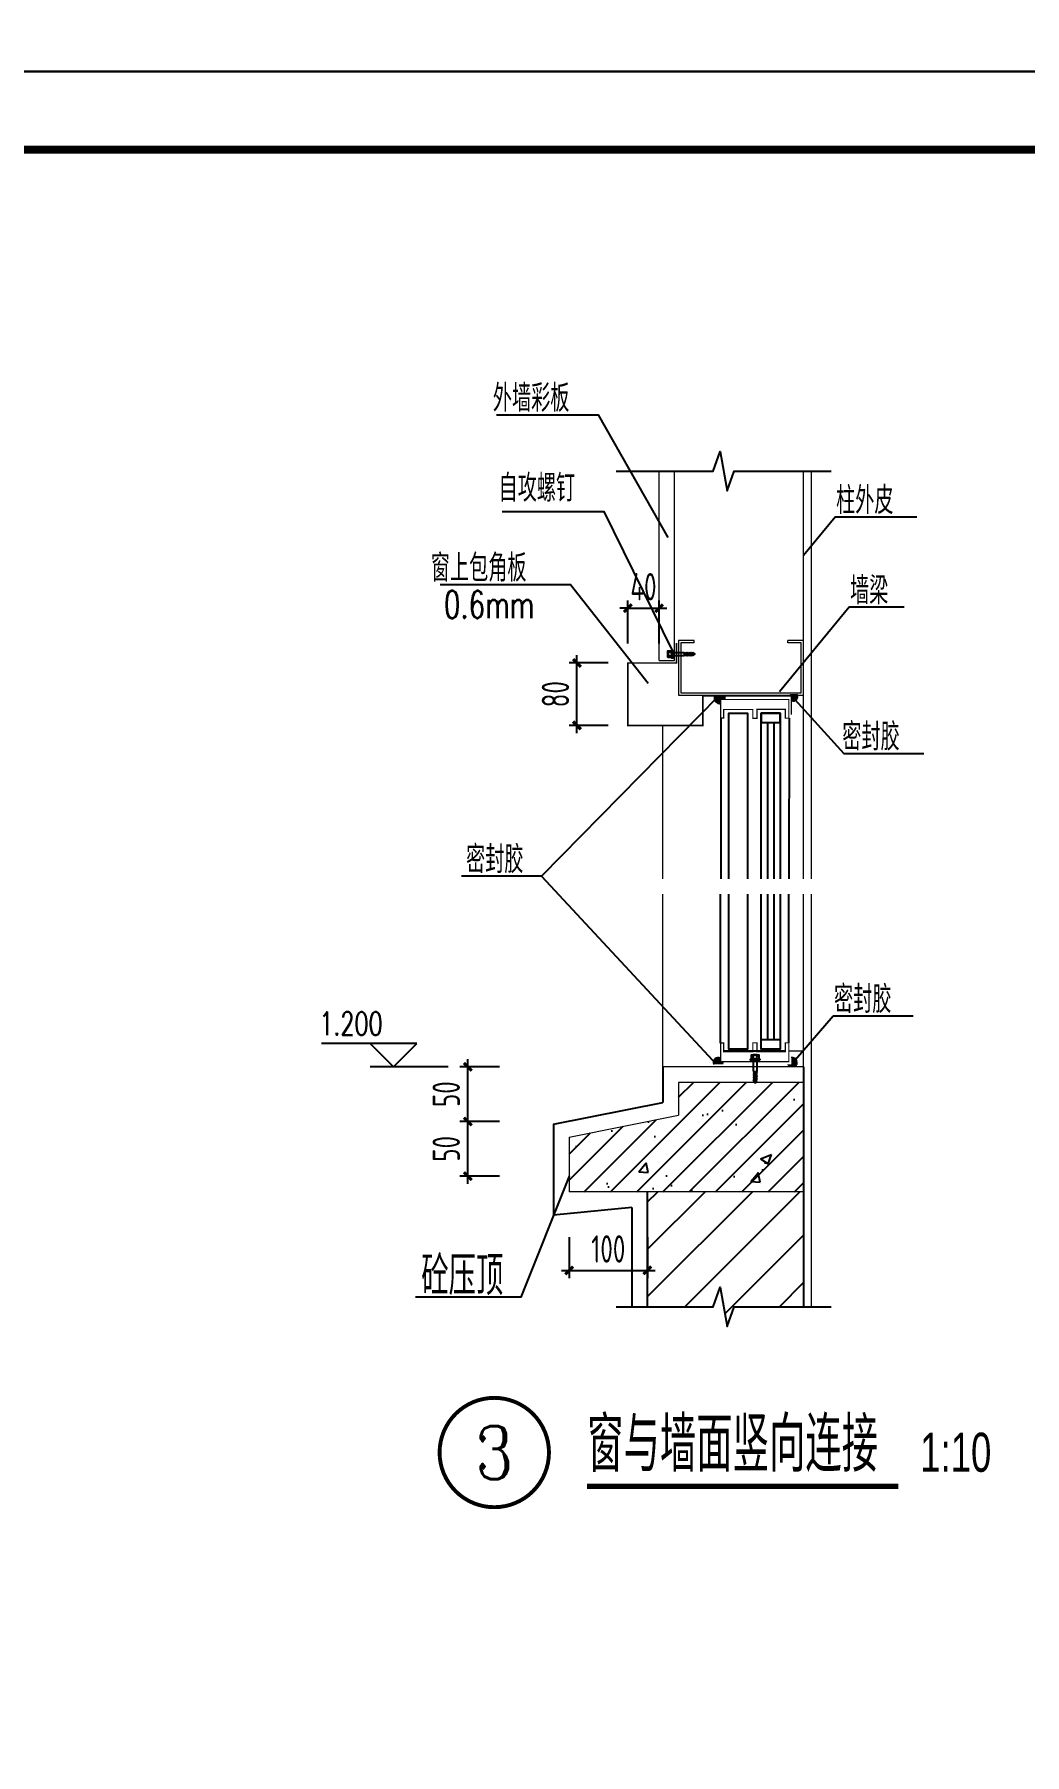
# Model space of a CAD drawing. Extents: x 39560 to 217760, y -140239 to 277665.
# Drawn here: x 73137 to 85811, y -119789 to -97764 of the extents above; entities that cross this region are included whole.
import ezdxf
from ezdxf.enums import TextEntityAlignment as Align

# ---------------------------------------------------------------- set-up
doc = ezdxf.new("R2010")
doc.units = 0
doc.header["$LTSCALE"] = 1000
doc.header["$MEASUREMENT"] = 0
for name, color, linetype in [('0-kx', 4, 'Continuous'), ('2', 2, 'Continuous'), ('DIM_ELEV', 3, 'Continuous'), ('DIM_IDEN', 3, 'Continuous'), ('DIM_SYMB', 3, 'Continuous'), ('PUB_DIM', 3, 'Continuous'), ('PUB_TEXT', 7, 'Continuous'), ('PUB_TITLE', 4, 'Continuous'), ('WALL', 11, 'Continuous'), ('图框(锁住)', 7, 'Continuous'), ('砖墙', 4, 'Continuous')]:
    doc.layers.add(name, color=color, linetype=linetype)
doc.layers.add('檩条', color=200, linetype='Continuous', lineweight=5)
doc.styles.add('_TCH_DIM', font='SIMPLEX', dxfattribs={"bigfont": 'GBCBIG'})
doc.styles.add('_TCH_LABEL', font='COMPLEX', dxfattribs={"bigfont": 'GBCBIG'})
doc.styles.add('HZTXT', font='ROMANS.shx', dxfattribs={"width": 0.6, "bigfont": 'HZTXT.shx'})
doc.styles.add('TSSD_DIMENSION', font='Tssdeng.shx', dxfattribs={"width": 0.7, "bigfont": 'hztxt.shx'})
doc.styles.add('天和', font='天和字符.shx', dxfattribs={"width": 0.7, "bigfont": '天和汉字.shx'})
doc.dimstyles.new('TSSD_10_100', dxfattribs={"dimtxt": 300, "dimasz": 100, "dimexe": 100, "dimexo": 250, "dimgap": 100, "dimtad": 1, "dimdec": 0, "dimlfac": 0.1, "dimzin": 0, "dimdsep": 46, "dimtxsty": 'TSSD_DIMENSION', "dimblk": 'ARCHTICK', "dimcen": 0, "dimdle": 100, "dimclrt": 7, "dimadec": 0, "dimazin": 0, "dimtfac": 1, "dimtdec": 0, "dimtix": 1, "dimtmove": 2, "dimatfit": 3, "dimldrblk": 'ARCHTICK', "dimfxl": 1, "dimtolj": 1, "dimtzin": 0, "dimarcsym": 0})

# ---------------------------------------------------------------- blocks, each defined once
blk = doc.blocks.new('A$C6A0F2F39')
at = {"layer": '2'}
for p, q in [((0, 12), (42, 12)), ((54, 84), (165, 84)), ((54, 36), (165, 36)), ((286, 60), (261, 84)), ((286, 60), (261, 36))]:
    blk.add_line(p, q, dxfattribs=at)
at = {"layer": '2', "color": 1}
for p, q in [((171, 78), (171, 42)), ((177, 84), (177, 36)), ((183, 78), (183, 42)), ((189, 84), (189, 36)), ((195, 78), (195, 42)), ((201, 84), (201, 36)), ((207, 78), (207, 42)), ((213, 84), (213, 36)), ((219, 78), (219, 42)), ((225, 84), (225, 36)), ((231, 78), (231, 42)), ((237, 84), (237, 36)), ((243, 78), (243, 42)), ((249, 84), (249, 36)), ((255, 78), (255, 42)), ((261, 84), (261, 36)), ((286, 60), (261, 75)), ((286, 60), (261, 66)), ((286, 60), (261, 54)), ((286, 60), (261, 45))]:
    blk.add_line(p, q, dxfattribs=at)
at = {"layer": '2'}
for points in [[(42, 108), (42, 12), (0, 12), (0, 108)], [(0, 84), (0, 36), (42, 36), (42, 84)], [(54, 120), (54, 0), (42, 0), (42, 120)]]:
    blk.add_lwpolyline(points, close=True, dxfattribs=at)
for points in [[(165, 84), (171, 78), (177, 84)], [(165, 36), (171, 42), (177, 36)], [(177, 84), (183, 78), (189, 84)], [(177, 36), (183, 42), (189, 36)], [(189, 84), (195, 78), (201, 84)], [(189, 36), (195, 42), (201, 36)], [(201, 84), (207, 78), (213, 84)], [(201, 36), (207, 42), (213, 36)], [(213, 84), (219, 78), (225, 84)], [(213, 36), (219, 42), (225, 36)], [(225, 84), (231, 78), (237, 84)], [(225, 36), (231, 42), (237, 36)], [(237, 84), (243, 78), (249, 84)], [(237, 36), (243, 42), (249, 36)], [(249, 84), (255, 78), (261, 84)], [(249, 36), (255, 42), (261, 36)]]:
    blk.add_lwpolyline(points, dxfattribs=at)
for centre, start, end in [((18, 102), 180, 270), ((18, 18), 90, 180)]:
    blk.add_arc(centre, 18, start, end, dxfattribs=at)
blk = doc.blocks.new('_ArchTick')
at = {"color": 0, "linetype": 'ByBlock', "const_width": 0.4}
blk.add_lwpolyline([(-0.5, -0.5), (0.5, 0.5)], dxfattribs=at)
blk = doc.blocks.new('*D118')
at = {"layer": 'Defpoints', "color": 0, "transparency": 16777216}
for p in [(81132, -105111), (80732, -105812), (81132, -105812)]:
    blk.add_point(p, dxfattribs=at)
at = {"layer": 'PUB_DIM', "color": 0, "lineweight": -2, "transparency": 16777216}
for p, q in [((80732, -105562), (80732, -105011)), ((81132, -105562), (81132, -105011)), ((80732, -105111), (80632, -105111)), ((80732, -105111), (81132, -105111)), ((81132, -105111), (81232, -105111))]:
    blk.add_line(p, q, dxfattribs=at)
at = {"layer": 'PUB_DIM', "color": 0, "lineweight": -2, "transparency": 16777216, "xscale": 100, "yscale": 100, "zscale": 100}
blk.add_blockref('_ArchTick', (80732, -105111), dxfattribs=at)
at = {"layer": 'PUB_DIM', "color": 0, "lineweight": -2, "transparency": 16777216, "xscale": 100, "yscale": 100, "zscale": 100, "rotation": 180}
blk.add_blockref('_ArchTick', (81132, -105111), dxfattribs=at)
at = {"layer": 'PUB_DIM', "color": 7, "transparency": 16777216, "insert": (80932, -104836), "char_height": 350, "attachment_point": 5, "style": 'TSSD_DIMENSION'}
blk.add_mtext('\\A1;40', dxfattribs=at)
blk = doc.blocks.new('*D119')
at = {"layer": 'Defpoints', "color": 0, "transparency": 16777216}
for p in [(80081, -105812), (80732, -105812), (80732, -106612)]:
    blk.add_point(p, dxfattribs=at)
at = {"layer": 'PUB_DIM', "color": 0, "lineweight": -2, "transparency": 16777216}
for p, q in [((80081, -106712), (80081, -105712)), ((80482, -105812), (79981, -105812)), ((80482, -106612), (79981, -106612))]:
    blk.add_line(p, q, dxfattribs=at)
at = {"layer": 'PUB_DIM', "color": 0, "lineweight": -2, "transparency": 16777216, "xscale": 100, "yscale": 100, "zscale": 100}
for p, rotation in [((80081, -105812), 90), ((80081, -106612), 270)]:
    blk.add_blockref('_ArchTick', p, dxfattribs=dict(at, rotation=rotation))
at = {"layer": 'PUB_DIM', "color": 7, "transparency": 16777216, "insert": (79806, -106212), "char_height": 350, "attachment_point": 5, "rotation": 90, "style": 'TSSD_DIMENSION'}
blk.add_mtext('\\A1;80', dxfattribs=at)
blk = doc.blocks.new('*D120')
at = {"layer": 'Defpoints', "color": 0, "transparency": 16777216}
for p in [(79982, -112916), (80982, -112916), (80982, -113590)]:
    blk.add_point(p, dxfattribs=at)
at = {"layer": 'PUB_DIM', "color": 0, "lineweight": -2, "transparency": 16777216}
for p, q in [((79982, -113166), (79982, -113690)), ((80982, -113166), (80982, -113690)), ((79882, -113590), (81082, -113590))]:
    blk.add_line(p, q, dxfattribs=at)
at = {"layer": 'PUB_DIM', "color": 0, "lineweight": -2, "transparency": 16777216, "xscale": 100, "yscale": 100, "zscale": 100, "rotation": 180}
blk.add_blockref('_ArchTick', (79982, -113590), dxfattribs=at)
at = {"layer": 'PUB_DIM', "color": 0, "lineweight": -2, "transparency": 16777216, "xscale": 100, "yscale": 100, "zscale": 100}
blk.add_blockref('_ArchTick', (80982, -113590), dxfattribs=at)
at = {"layer": 'PUB_DIM', "color": 7, "transparency": 16777216, "insert": (80482, -113315), "char_height": 350, "attachment_point": 5, "style": 'TSSD_DIMENSION'}
blk.add_mtext('\\A1;100', dxfattribs=at)
blk = doc.blocks.new('*D121')
at = {"layer": 'Defpoints', "color": 0, "transparency": 16777216}
for p in [(78683, -111683), (79340, -111683), (79340, -112383)]:
    blk.add_point(p, dxfattribs=at)
at = {"layer": 'PUB_DIM', "color": 0, "lineweight": -2, "transparency": 16777216}
for p, q in [((78683, -112483), (78683, -111583)), ((79090, -111683), (78583, -111683)), ((79090, -112383), (78583, -112383))]:
    blk.add_line(p, q, dxfattribs=at)
at = {"layer": 'PUB_DIM', "color": 0, "lineweight": -2, "transparency": 16777216, "xscale": 100, "yscale": 100, "zscale": 100}
for p, rotation in [((78683, -111683), 90), ((78683, -112383), 270)]:
    blk.add_blockref('_ArchTick', p, dxfattribs=dict(at, rotation=rotation))
at = {"layer": 'PUB_DIM', "color": 7, "transparency": 16777216, "insert": (78408, -112033), "char_height": 350, "attachment_point": 5, "rotation": 90, "style": 'TSSD_DIMENSION'}
blk.add_mtext('\\A1;50', dxfattribs=at)
blk = doc.blocks.new('*D122')
at = {"layer": 'Defpoints', "color": 0, "transparency": 16777216}
for p in [(78683, -110983), (79340, -110983), (79340, -111683)]:
    blk.add_point(p, dxfattribs=at)
at = {"layer": 'PUB_DIM', "color": 0, "lineweight": -2, "transparency": 16777216}
for p, q in [((79090, -110983), (78583, -110983)), ((78683, -111783), (78683, -110883)), ((79090, -111683), (78583, -111683))]:
    blk.add_line(p, q, dxfattribs=at)
at = {"layer": 'PUB_DIM', "color": 0, "lineweight": -2, "transparency": 16777216, "xscale": 100, "yscale": 100, "zscale": 100}
for p, rotation in [((78683, -110983), 90), ((78683, -111683), 270)]:
    blk.add_blockref('_ArchTick', p, dxfattribs=dict(at, rotation=rotation))
at = {"layer": 'PUB_DIM', "color": 7, "transparency": 16777216, "insert": (78408, -111333), "char_height": 350, "attachment_point": 5, "rotation": 90, "style": 'TSSD_DIMENSION'}
blk.add_mtext('\\A1;50', dxfattribs=at)

msp = doc.modelspace()

# ---------------------------------------------------------------- hatches: boundary and pattern name
at = {"linetype": 'ByBlock'}
h = msp.add_hatch(color=256, dxfattribs=at)
edge = h.paths.add_edge_path()
edge.add_line((81981.098, -106235.343), (81844.17, -106235.343))
edge.add_arc((81912.634, -106260.625), 72.983, 159.7315192, 277.9507641)
edge.add_line((81922.729, -106332.907), (81922.729, -106280.099))
edge.add_line((81922.729, -106280.099), (81982.971, -106280.099))
edge.add_arc((81912.634, -106260.625), 72.983, 344.5251631, 380.2684808)
for points in [[(82827.767, -106292.726, 0.547665596), (82905.361, -106243.133, 0.156738644), (82895.13, -106211.298), (82806.301, -106211.298, 0.110024423), (82796.988, -106233.159), (82827.767, -106233.159)], [(81828.769, -110952.624), (81953.252, -110952.624, 0.139347401), (81956.866, -110916.217), (81920.476, -110916.217), (81920.476, -110867.987, 0.685114557)], [(82825.151, -110861.772), (82825.151, -110952.624), (82772.01, -110952.624, 0.14679683), (82795.815, -110982.834), (82872.689, -110982.834, 0.786621295)]]:
    msp.add_hatch(color=256, dxfattribs=at).paths.add_polyline_path(points)
h = msp.add_hatch()
h.set_pattern_fill('ANSI31', color=256, scale=150, style=0)
h.set_pattern_definition([(45, (65796.25, 0), (-168.3798, 168.3798), [])])
h.paths.add_polyline_path([(81381.813, -111602.624), (79981.813, -111882.624), (79981.813, -112582.624), (82981.813, -112582.624), (82981.813, -111182.624), (82368.042, -111182.624), (82361.443, -111191.395), (82354.845, -111182.624), (81381.813, -111182.624)])
h = msp.add_hatch()
h.set_pattern_fill('混凝土', color=256, scale=200, style=0)
h.set_pattern_definition([(50, (65796.3, 0), (1434.52, -125.504), [150, -1650]), (355, (65796.3, 0), (-277.503, 1504.384), [120, -1320]), (100.4514, (65915.8, -10.5), (1157.019, 1378.879), [127.48, -1402.284]), (46.1842, (65796.3, 400), (2134.482, -331.038), [225, -2475]), (96.6356, (65974.1, 372.4), (1869.325, 1948.236), [191.22, -2103.426]), (351.1842, (65796.3, 400), (1869.324, 1948.237), [180, -1980]), (21, (65996.3, 300), (1193.814, -805.238), [150, -1650]), (326, (65996.3, 300), (486.63, 1450.3), [120, -1320]), (71.4514, (66095.7, 232.9), (1680.445, 645.061), [127.48, -1402.284]), (37.5, (65796.25, 0), (24.3197, 665.7877), [0, -1304, 0, -1340, 0, -1325]), (7.5, (65796.25, 0), (526.139, 788.8234), [0, -764, 0, -1274, 0, -505]), (327.5, (65350.25, 0), (1067.6449, -45.1097), [0, -500, 0, -1560, 0, -2070]), (317.5, (65150.25, 0), (1166.372, 200.21), [0, -650, 0, -1036, 0, -1470])])
h.paths.add_polyline_path([(81381.813, -111182.624), (81381.813, -111602.624), (79981.813, -111882.624), (79981.813, -112582.624), (82981.813, -112582.624), (82981.813, -111182.624), (82368.042, -111182.624), (82361.443, -111191.395), (82354.845, -111182.624)])
h = msp.add_hatch()
h.set_pattern_fill('ANSI31', color=256, scale=270, style=0)
h.set_pattern_definition([(45, (65796.25, 0), (-303.0836, 303.0836), [])])
h.paths.add_polyline_path([(80981.813, -112582.624), (80981.813, -114054.609), (81823.411, -114054.609), (81915.131, -113802.609), (82004, -114306.609), (82093.411, -114054.609), (82981.813, -114054.609), (82981.813, -112582.624)])

# ---------------------------------------------------------------- linework, layer by layer
for p, q in [((81892.569, -106235.343, 53780), (79627.253, -108540.813, 53780)), ((82827.767, -106233.159, 53780), (83495.605, -106970.707, 53780)), ((83495.605, -106970.707, 53780), (84519.349, -106970.707, 53780)), ((79627.253, -108540.813, 53780), (78603.509, -108540.813, 53780)), ((79627.253, -108540.813, 53780), (81821.549, -110903.605, 53780)), ((82879.218, -110888.408, 53780), (83361.927, -110331.991, 53780)), ((83361.927, -110331.991, 53780), (84385.671, -110331.991, 53780))]:
    msp.add_line(p, q, dxfattribs=at)
at = {"color": 2, "linetype": 'ByBlock', "const_width": 20, "elevation": 53780}
msp.add_lwpolyline([(81355.81, -105556.052), (81355.81, -105812.218), (80731.813, -105812.218), (80731.813, -106612.218), (81691.787, -106612.218), (81691.787, -106235.343), (82825.514, -106235.343), (82825.514, -106472.7)], dxfattribs=at)
at = {"linetype": 'ByBlock', "const_width": 15, "elevation": 53780}
for points in [[(81920.476, -106517.686), (81920.476, -106280.099), (82794.076, -106280.099), (82794.076, -106519.87), (82749.459, -106519.87), (82749.459, -106406.356), (82385.176, -106406.356), (82385.176, -106520.344), (82332.907, -106520.344), (82332.907, -106407.94), (81959.121, -106407.94), (81959.121, -106517.686), (81920.476, -106517.686)], [(81920.476, -110678.63), (81920.476, -110916.217), (82794.076, -110916.217), (82794.076, -110676.446), (82749.459, -110676.446), (82749.459, -110789.959), (82385.176, -110789.959), (82385.176, -110675.972), (82332.907, -110675.972), (82332.907, -110788.376), (81959.121, -110788.376), (81959.121, -110678.63), (81920.476, -110678.63)]]:
    msp.add_lwpolyline(points, dxfattribs=at)
at = {"linetype": 'ByBlock'}
for centre, radius, start, end in [((81912.634, -106260.625, 53780), 72.983, 159.7315192, 277.9507641), ((82850.715, -106243.133, 53780), 54.645, 245.167983, 35.6319484)]:
    msp.add_arc(centre, radius, start, end, dxfattribs=at)
at = {"layer": '0-kx'}
for p, q in [((81181.813, -110982.624, 53780), (81181.813, -111438.663, 53780)), ((79781.813, -111718.663, 53780), (81181.813, -111438.663, 53780)), ((79781.813, -111718.663, 53780), (79781.813, -112882.624, 53780)), ((80781.813, -112782.624, 53780), (79781.813, -112882.624, 53780)), ((80781.813, -112782.624, 53780), (80781.813, -114054.609, 53780))]:
    msp.add_line(p, q, dxfattribs=at)
at = {"layer": 'DIM_ELEV'}
for p, q in [((78033.495, -110682.624, 26890), (76813.495, -110682.624, 26890)), ((77733.495, -110982.624, 26890), (77433.495, -110682.624, 26890)), ((77733.495, -110982.624, 26890), (78033.495, -110682.624, 26890)), ((78433.495, -110982.624, 26890), (77433.495, -110982.624, 26890))]:
    msp.add_line(p, q, dxfattribs=at)
at = {"layer": 'DIM_IDEN', "const_width": 50, "elevation": 26890}
msp.add_lwpolyline([(79722.97, -115921.534, 1), (78322.97, -115921.534, 1)], format="xyb", close=True, dxfattribs=at)
at = {"layer": 'DIM_SYMB', "linetype": 'ByBlock', "elevation": 53780}
for points in [[(80582.671, -103354.733), (81823.411, -103354.733), (81915.131, -103102.733), (82004, -103606.733), (82093.411, -103354.733), (83334.15, -103354.733)], [(79981.813, -112382.624), (79364.638, -113934.281), (78014.28, -113934.281)], [(80582.671, -114054.609), (81823.411, -114054.609), (81915.131, -113802.609), (82004, -114306.609), (82093.411, -114054.609), (83334.15, -114054.609)]]:
    msp.add_lwpolyline(points, dxfattribs=at)
at = {"layer": 'DIM_SYMB', "const_width": 70, "elevation": 26890}
msp.add_lwpolyline([(80211.418, -116354.558), (84194.253, -116354.558)], dxfattribs=at)
at = {"layer": 'PUB_TEXT', "elevation": 53780}
for points in [[(79049.92, -102635.495), (80353.764, -102635.495), (81245.029, -104204.802)], [(79123.388, -103872.087), (80427.232, -103872.087), (81298.774, -105654.035)], [(84429.564, -103943.724), (83385.398, -103943.724), (82981.813, -104434.449)], [(78331.134, -104809.398), (79999.964, -104809.398), (80991.23, -106071.962)], [(84267.774, -105099.41), (83564.079, -105099.41), (82672.813, -106183.114)]]:
    msp.add_lwpolyline(points, dxfattribs=at)
at = {"layer": 'PUB_TITLE', "color": 0}
msp.add_lwpolyline([(39559.763, -98239.081), (144659.763, -98239.081), (144659.763, -38839.081), (39559.763, -38839.081)], close=True, dxfattribs=at)
at = {"layer": 'PUB_TITLE'}
msp.add_lwpolyline([(39559.763, -140239.081), (98959.763, -140239.081), (98959.763, -98239.081), (39559.763, -98239.081)], close=True, dxfattribs=at)
at = {"layer": 'PUB_TITLE', "const_width": 100}
msp.add_lwpolyline([(40559.763, -139239.081), (97959.763, -139239.081), (97959.763, -99239.081), (40559.763, -99239.081)], close=True, dxfattribs=at)
at = {"layer": 'WALL'}
msp.add_line((80981.813, -112582.624, 53780), (80981.813, -114054.609, 53780), dxfattribs=at)
at = {"layer": '图框(锁住)', "color": 0, "elevation": 53780}
for points in [[(82749.459, -110782.624), (81959.121, -110782.624)], [(82981.813, -110982.624), (82981.813, -114054.609)]]:
    msp.add_lwpolyline(points, dxfattribs=at)
at = {"layer": '檩条'}
for p, q in [((81131.813, -105782.218, 53780), (81131.813, -103354.733, 53780)), ((81331.813, -105782.218, 53780), (81331.813, -103354.733, 53780)), ((82981.813, -108574.331, 53780), (82981.813, -103354.733, 53780)), ((83081.813, -108574.331, 53780), (83081.813, -103354.733, 53780)), ((81581.813, -105556.314, 53780), (81581.813, -105526.314, 53780)), ((82781.813, -105556.314, 53780), (82781.813, -105526.314, 53780)), ((81131.813, -105782.218, 53780), (81331.813, -105782.218, 53780)), ((81181.813, -108574.331, 53780), (81181.813, -106612.218, 53780)), ((81181.813, -110982.624, 53780), (81181.813, -108774.331, 53780)), ((82981.813, -114054.609, 53780), (82981.813, -108774.331, 53780)), ((83081.813, -114054.609, 53780), (83081.813, -108774.331, 53780)), ((82981.813, -110982.624, 53780), (81181.813, -110982.624, 53780)), ((82981.813, -110982.624, 53780), (82981.813, -114054.609, 53780)), ((82981.813, -111182.624, 53780), (81381.813, -111182.624, 53780)), ((81381.813, -111182.624, 53780), (81381.813, -111602.624, 53780)), ((79981.813, -111882.624, 53780), (81381.813, -111602.624, 53780)), ((79981.813, -111882.624, 53780), (79981.813, -112582.624, 53780)), ((82981.813, -112582.624, 53780), (79981.813, -112582.624, 53780))]:
    msp.add_line(p, q, dxfattribs=at)
at = {"layer": '檩条', "elevation": 53780}
for points in [[(81581.813, -105526.314), (81381.813, -105526.314), (81381.813, -106226.314), (82981.813, -106226.314), (82981.813, -105526.314), (82781.813, -105526.314)], [(81581.813, -105556.314), (81411.813, -105556.314), (81411.813, -106196.314), (82951.813, -106196.314), (82951.813, -105556.314), (82781.813, -105556.314)], [(82981.813, -110782.624), (82794.076, -110782.624)]]:
    msp.add_lwpolyline(points, dxfattribs=at)
at = {"layer": '檩条'}
for centre, start, end in [((81891.01, -110928.062, 53780), 63.8727579, 201.5352001), ((82834.252, -110928.062, 53780), 305.060031, 97.8174068)]:
    msp.add_arc(centre, 66.913, start, end, dxfattribs=at)
at = {"layer": '砖墙', "linetype": 'Continuous'}
for p, q in [((81922.729, -106517.686, 53780), (81921.616, -108574.331, 53780)), ((82519.776, -106576.294, 53780), (82519.776, -108574.331, 53780)), ((82603.186, -106576.294, 53780), (82603.186, -108574.331, 53780)), ((82796.329, -106517.686, 53780), (82795.215, -108574.331, 53780)), ((81920.476, -110678.63, 53780), (81920.476, -108774.331, 53780)), ((82519.776, -108774.331, 53780), (82519.776, -110632.644, 53780)), ((82603.186, -108774.331, 53780), (82603.186, -110632.644, 53780)), ((82794.076, -110676.446, 53780), (82794.076, -108772.147, 53780))]:
    msp.add_line(p, q, dxfattribs=at)
at = {"layer": '砖墙', "linetype": 'Continuous', "elevation": 53780}
for points in [[(82024.03, -108574.331), (82024.03, -106452.914), (82265.188, -106452.914), (82265.188, -108574.331)], [(82440.299, -108574.331), (82440.299, -106452.914), (82681.457, -106452.914), (82681.457, -108574.331)], [(82265.188, -108774.331), (82265.188, -110756.024), (82024.03, -110756.024), (82024.03, -108774.331)], [(82681.457, -108774.331), (82681.457, -110756.024), (82440.299, -110756.024), (82440.299, -108774.331)]]:
    msp.add_lwpolyline(points, dxfattribs=at)
for points in [[(82440.299, -106576.294), (82681.457, -106576.294), (82681.457, -106452.914), (82440.299, -106452.914)], [(82440.299, -110632.644), (82681.457, -110632.644), (82681.457, -110756.024), (82440.299, -110756.024)]]:
    msp.add_lwpolyline(points, close=True, dxfattribs=at)

# ---------------------------------------------------------------- block references
at = {"xscale": 1.224099999992177, "yscale": 0.8332999999402091, "zscale": 0.7999999999992724}
msp.add_blockref('A$C6A0F2F39', (81243.15, -105748.602, 53780), dxfattribs=at)
at = {"xscale": 1.259040000033565, "yscale": 0.9999600000446662, "zscale": 0.9599999999991269, "rotation": 270}
msp.add_blockref('A$C6A0F2F39', (82301.445, -110831.407, 53780), dxfattribs=at)

# ---------------------------------------------------------------- texts
at = {"layer": 'PUB_TEXT'}
for s, height, style, width, p in [('外墙彩板', 350, 'HZTXT', 0.7, (79004.551, -102596.792, 53780)), ('自攻螺钉', 350, 'HZTXT', 0.7, (79078.018, -103747.835, 53780)), ('柱外皮', 350, 'HZTXT', 0.7, (83397.997, -103905.021, 53780)), ('窗上包角板', 350, 'HZTXT', 0.7, (78210.684, -104770.695, 53780)), ('墙梁', 350, 'HZTXT', 0.7, (83576.677, -105060.707, 53780)), ('0.6mm', 350, 'HZTXT', 0.7, (78380.023, -105238.928, 53780)), ('密封胶', 350, 'HZTXT', 0.7, (83477.387, -106932.004, 53780)), ('密封胶', 350, 'HZTXT', 0.7, (78661.614, -108502.11, 53780)), ('密封胶', 350, 'HZTXT', 0.7, (83371.554, -110293.288, 53780)), ('1.200', 297.5, '_TCH_DIM', 0.705882, (76783.495, -110577.624, 26890)), ('砼压顶', 500, 'TSSD_DIMENSION', 0.7, (78088.717, -113907.029, 53780)), ('窗与墙面竖向连接', 700, '天和', 0.7, (80211.418, -116168.235, 53780)), ('1:10', 500, '天和', 0.7, (84474.253, -116168.235, 53780))]:
    msp.add_text(s, height=height, dxfattribs=dict(at, style=style, width=width)).set_placement(p)
at = {"layer": 'PUB_TEXT', "style": '_TCH_LABEL', "width": 1.097143}
msp.add_text('3', height=677.996, dxfattribs=at).set_placement((78775.018, -116260.531, 26890), (79270.923, -116260.531, 26890), align=Align.FIT)

# ---------------------------------------------------------------- dimensions: what is measured, and where the dimension line sits
at = {"layer": 'PUB_DIM'}
for p1, p2, distance, text, picture, middle in [((80731.813, -105812.218, 26890), (81131.813, -105812.218, 26890), 701.298, '40', '*D118', (80931.813, -104835.919, 26890)), ((79339.561, -111682.624, 26890), (79339.561, -110982.624, 26890), 656.066, '50', '*D122', (78408.495, -111332.624, 26890)), ((79339.561, -112382.624, 26890), (79339.561, -111682.624, 26890), 656.066, '50', '*D121', (78408.495, -112032.624, 26890))]:
    dim = msp.add_aligned_dim(p1=p1, p2=p2, distance=distance, text=text, dimstyle='TSSD_10_100', override={"dimtxt": 350}, dxfattribs=at)
    dim.commit()
    dim.dimension.update_dxf_attribs({"geometry": picture, "text_midpoint": middle})
for p1, p2, distance, picture, middle in [((80731.813, -106612.218, 26890), (80731.813, -105812.218, 26890), 650.531, '*D119', (79806.282, -106212.218, 26890)), ((79981.813, -112915.808, 53780), (80981.813, -112915.808, 53780), -674.592, '*D120', (80481.813, -113315.4, 53780))]:
    dim = msp.add_aligned_dim(p1=p1, p2=p2, distance=distance, dimstyle='TSSD_10_100', override={"dimtxt": 350}, dxfattribs=at)
    dim.commit()
    dim.dimension.update_dxf_attribs({"geometry": picture, "text_midpoint": middle})

doc.saveas('drawing.dxf')
